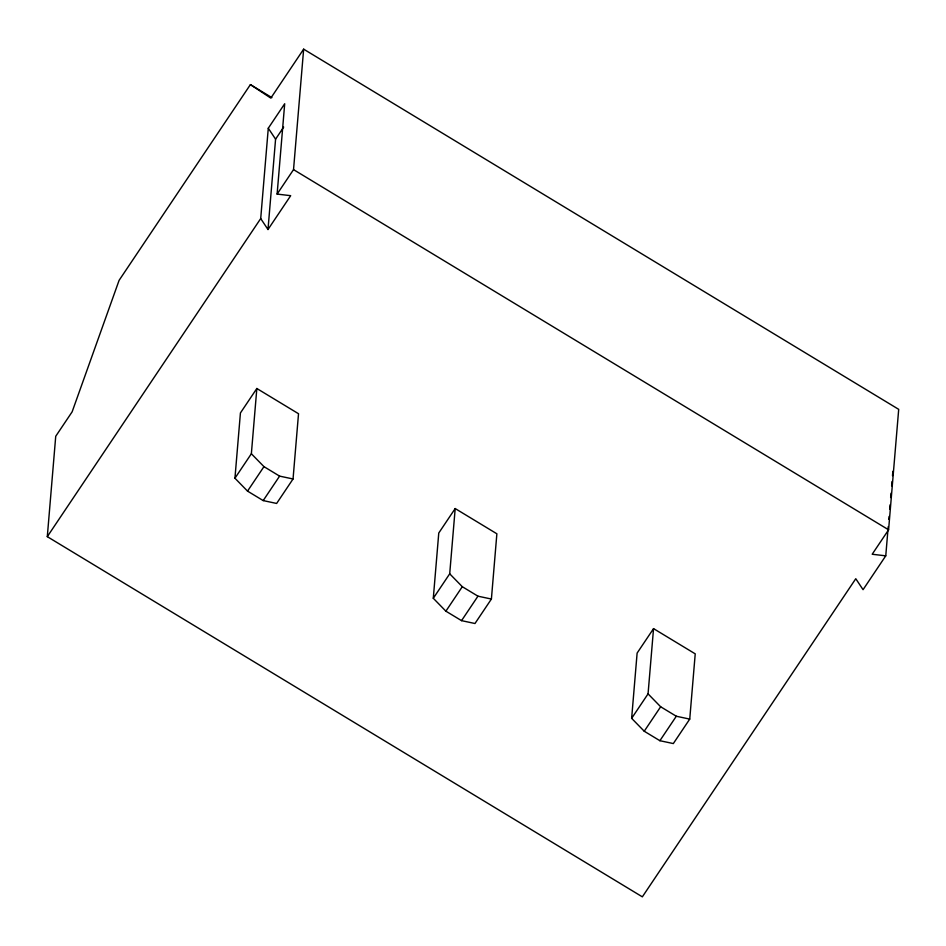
<?xml version="1.0" encoding="UTF-8"?>
<svg xmlns="http://www.w3.org/2000/svg" width="946" height="946" viewBox="0 0 946 946"><rect width="100%" height="100%" fill="white"/><g stroke="black" fill="none" stroke-linecap="round" stroke-linejoin="round"><path stroke-width="1.42" d="M888.211 526.686L885.763 555.834L863.059 589.677L855.775 578.716L642.346 896.843L47.3 536.654L55.731 436.272L72.144 411.806L119.09 280.359L250.406 84.608L271.88 97.615M234.939 478.215L240.426 412.964L256.839 388.499L298.522 413.733L293.047 478.972L276.634 503.449L263.189 500.588L247.533 491.116L234.939 478.215L251.364 453.749L256.839 388.499M260.706 218.561L268.286 128.218L284.699 103.741L277.119 194.084L290.694 195.68L267.99 229.523L260.706 218.561L47.3 536.654M267.99 229.523L275.582 139.168L283.682 127.083M277.119 194.084L293.532 169.618L303.654 49.157L898.7 409.346L888.59 529.807L872.188 554.25L885.763 555.834M433.292 598.274L438.767 533.024L455.192 508.558L496.875 533.792L491.4 599.043L474.975 623.509L461.542 620.647L445.885 611.175L433.292 598.274L449.705 573.808L455.192 508.558M631.644 718.333L637.119 653.083L653.544 628.617L695.227 653.852L689.74 719.102L673.327 743.568L659.894 740.706L644.238 731.234L631.644 718.333L648.057 693.867L653.544 628.617M888.826 519.401L889.063 516.492M889.678 509.196L890.044 504.833M890.659 497.549L891.026 493.173M891.64 485.889L892.007 481.514M892.492 475.684L892.858 471.321M303.654 49.157L270.816 98.1L250.406 84.608M247.533 491.116L263.958 466.638L251.364 453.749M263.189 500.588L279.602 476.122L293.047 478.972M445.885 611.175L462.298 586.697L449.705 573.808M461.542 620.647L477.955 596.181L491.4 599.043M644.238 731.234L660.651 706.768L648.057 693.867M659.894 740.706L676.307 716.24L689.74 719.102M293.532 169.618L888.59 529.807M263.958 466.638L279.602 476.122M462.298 586.697L477.955 596.181M660.651 706.768L676.307 716.24M268.286 128.218L275.582 139.168"/></g></svg>
